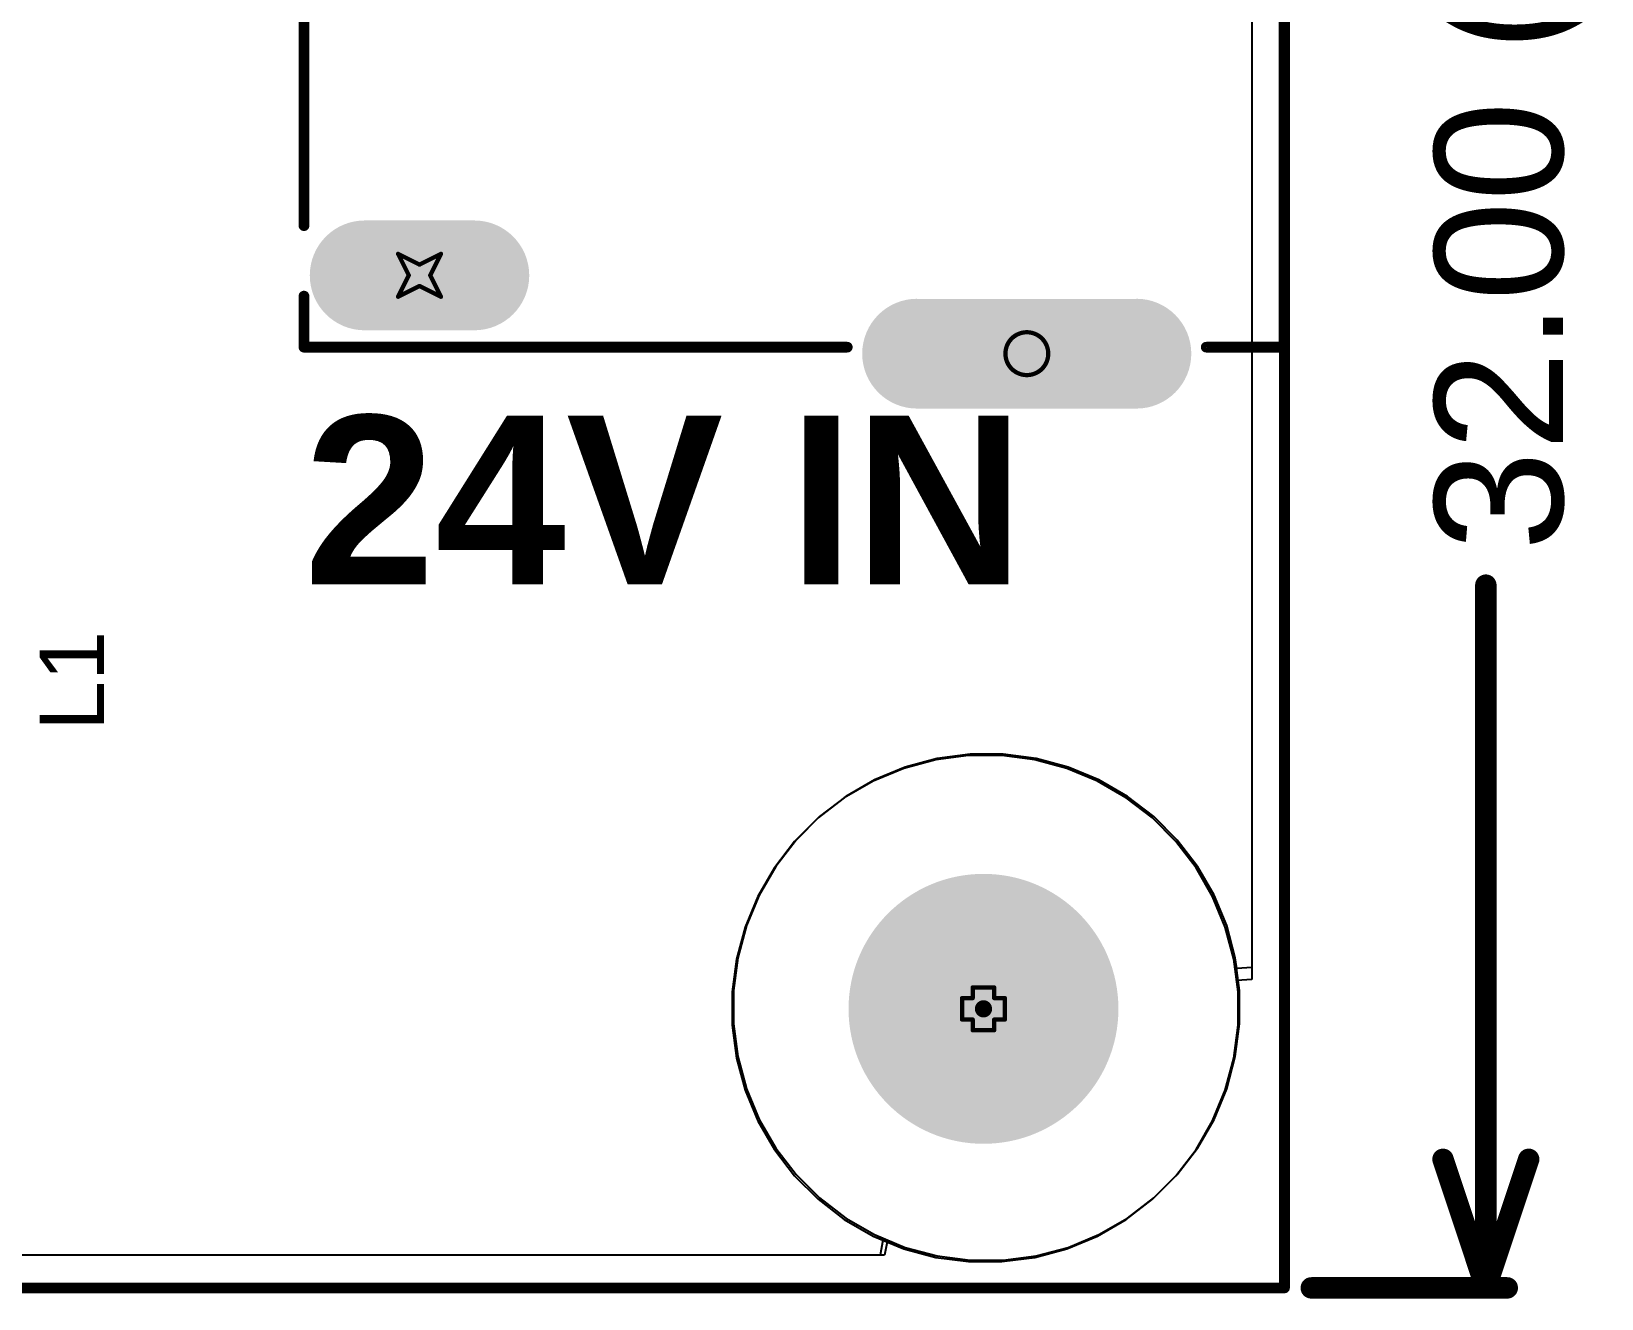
# Model space of a CAD drawing. Header units: inches. Extents: x -1 to 351, y 0 to 83.
# Drawn here: x 82.15 to 100.76, y -0.13 to 14.9 of the extents above; entities that cross this region are included whole.
import ezdxf

# ---------------------------------------------------------------- set-up
doc = ezdxf.new("R2010")
doc.units = ezdxf.units.IN
for name, color, linetype in [('Board Outline', 216, 'Continuous'), ('Bottom Layer', 5, 'Continuous'), ('Bottom Solder', 6, 'Continuous'), ('Dimensions', 6, 'Continuous'), ('Drill Drawing', 1, 'Continuous'), ('Multi-Layer', 9, 'Continuous'), ('Pad Holes', 156, 'Continuous'), ('Top Layer', 1, 'Continuous'), ('Top Overlay', 2, 'Continuous'), ('Top Solder', 216, 'Continuous')]:
    doc.layers.add(name, color=color, linetype=linetype)
doc.styles.add('Arial', font='', dxfattribs={"height": 0.2})
doc.styles.add('Arial_Bold', font='', dxfattribs={"height": 0.2})
doc.styles.get('Arial').set_extended_font_data('Arial')
doc.styles.get('Arial_Bold').set_extended_font_data('Arial', bold=True)

# ---------------------------------------------------------------- blocks, each defined once
blk = doc.blocks.new('DC_044K_D025_12')
at = {"layer": 'Bottom Layer'}
h = blk.add_hatch(color=5, dxfattribs=at)
edge = h.paths.add_edge_path()
edge.add_arc((-3.925, 4.925), 0.6, 270, 450)
edge.add_line((-3.925, 5.525), (-6.525, 5.525))
edge.add_arc((-6.525, 4.925), 0.6, 90, 270)
edge.add_line((-6.525, 4.325), (-3.925, 4.325))
h = blk.add_hatch(color=5, dxfattribs=at)
edge = h.paths.add_edge_path()
edge.add_arc((2.625, 3.997), 0.6, 270, 450)
edge.add_line((2.625, 4.597), (1.325, 4.597))
edge.add_arc((1.325, 3.997), 0.6, 90, 270)
edge.add_line((1.325, 3.397), (2.625, 3.397))
h = blk.add_hatch(color=5, dxfattribs=at)
edge = h.paths.add_edge_path()
edge.add_arc((5.225, -1.205), 1, 0, 360)
h = blk.add_hatch(color=5, dxfattribs=at)
edge = h.paths.add_edge_path()
edge.add_arc((2.625, -1.206), 0.6, 270, 450)
edge.add_line((2.625, -0.606), (1.325, -0.606))
edge.add_arc((1.325, -1.206), 0.6, 90, 270)
edge.add_line((1.325, -1.806), (2.625, -1.806))
h = blk.add_hatch(color=5, dxfattribs=at)
edge = h.paths.add_edge_path()
edge.add_arc((-3.925, -4.925), 0.6, 270, 450)
edge.add_line((-3.925, -4.325), (-6.525, -4.325))
edge.add_arc((-6.525, -4.925), 0.6, 90, 270)
edge.add_line((-6.525, -5.525), (-3.925, -5.525))
at = {"layer": 'Bottom Solder'}
h = blk.add_hatch(color=6, dxfattribs=at)
edge = h.paths.add_edge_path()
edge.add_arc((-3.925, 4.925), 0.651, 270, 450)
edge.add_line((-3.925, 5.576), (-6.525, 5.576))
edge.add_arc((-6.525, 4.925), 0.651, 90, 270)
edge.add_line((-6.525, 4.275), (-3.925, 4.275))
h = blk.add_hatch(color=6, dxfattribs=at)
edge = h.paths.add_edge_path()
edge.add_arc((2.625, 3.997), 0.651, 270, 450)
edge.add_line((2.625, 4.648), (1.325, 4.648))
edge.add_arc((1.325, 3.997), 0.651, 90, 270)
edge.add_line((1.325, 3.346), (2.625, 3.346))
h = blk.add_hatch(color=6, dxfattribs=at)
edge = h.paths.add_edge_path()
edge.add_arc((5.225, -1.205), 1.051, 0, 360)
h = blk.add_hatch(color=6, dxfattribs=at)
edge = h.paths.add_edge_path()
edge.add_arc((2.625, -1.206), 0.651, 270, 450)
edge.add_line((2.625, -0.555), (1.325, -0.555))
edge.add_arc((1.325, -1.206), 0.651, 90, 270)
edge.add_line((1.325, -1.857), (2.625, -1.857))
h = blk.add_hatch(color=6, dxfattribs=at)
edge = h.paths.add_edge_path()
edge.add_arc((-4.275, -1.205), 0.0508, 0, 360)
h = blk.add_hatch(color=6, dxfattribs=at)
edge = h.paths.add_edge_path()
edge.add_arc((-3.925, -4.925), 0.651, 270, 450)
edge.add_line((-3.925, -4.274), (-6.525, -4.274))
edge.add_arc((-6.525, -4.925), 0.651, 90, 270)
edge.add_line((-6.525, -5.576), (-3.925, -5.576))
at = {"layer": 'Multi-Layer'}
h = blk.add_hatch(color=9, dxfattribs=at)
edge = h.paths.add_edge_path()
edge.add_arc((-3.925, 4.925), 0.6, 270, 450)
edge.add_line((-3.925, 5.525), (-6.525, 5.525))
edge.add_arc((-6.525, 4.925), 0.6, 90, 270)
edge.add_line((-6.525, 4.325), (-3.925, 4.325))
h = blk.add_hatch(color=9, dxfattribs=at)
edge = h.paths.add_edge_path()
edge.add_arc((2.625, 3.997), 0.6, 270, 450)
edge.add_line((2.625, 4.597), (1.325, 4.597))
edge.add_arc((1.325, 3.997), 0.6, 90, 270)
edge.add_line((1.325, 3.397), (2.625, 3.397))
h = blk.add_hatch(color=9, dxfattribs=at)
edge = h.paths.add_edge_path()
edge.add_arc((5.225, -1.205), 1, 0, 360)
h = blk.add_hatch(color=9, dxfattribs=at)
edge = h.paths.add_edge_path()
edge.add_arc((2.625, -1.206), 0.6, 270, 450)
edge.add_line((2.625, -0.606), (1.325, -0.606))
edge.add_arc((1.325, -1.206), 0.6, 90, 270)
edge.add_line((1.325, -1.806), (2.625, -1.806))
h = blk.add_hatch(color=9, dxfattribs=at)
edge = h.paths.add_edge_path()
edge.add_arc((-3.925, -4.925), 0.6, 270, 450)
edge.add_line((-3.925, -4.325), (-6.525, -4.325))
edge.add_arc((-6.525, -4.925), 0.6, 90, 270)
edge.add_line((-6.525, -5.525), (-3.925, -5.525))
at = {"layer": 'Pad Holes'}
h = blk.add_hatch(color=7, dxfattribs=at)
edge = h.paths.add_edge_path()
edge.add_arc((-4.025, 4.925), 0.3, 270, 450)
edge.add_line((-4.025, 5.225), (-6.425, 5.225))
edge.add_arc((-6.425, 4.925), 0.3, 90, 270)
edge.add_line((-6.425, 4.625), (-4.025, 4.625))
h = blk.add_hatch(color=7, dxfattribs=at)
edge = h.paths.add_edge_path()
edge.add_arc((2.675, 3.996), 0.3, 270, 450)
edge.add_line((2.675, 4.296), (1.275, 4.296))
edge.add_arc((1.275, 3.996), 0.3, 90, 270)
edge.add_line((1.275, 3.696), (2.675, 3.696))
h = blk.add_hatch(color=7, dxfattribs=at)
edge = h.paths.add_edge_path()
edge.add_arc((-4.275, -1.205), 1.25, 0, 360)
h = blk.add_hatch(color=7, dxfattribs=at)
edge = h.paths.add_edge_path()
edge.add_arc((5.225, -1.205), 0.65, 0, 360)
h = blk.add_hatch(color=7, dxfattribs=at)
edge = h.paths.add_edge_path()
edge.add_arc((2.675, -1.206), 0.3, 270, 450)
edge.add_line((2.675, -0.906), (1.275, -0.906))
edge.add_arc((1.275, -1.206), 0.3, 90, 270)
edge.add_line((1.275, -1.506), (2.675, -1.506))
h = blk.add_hatch(color=7, dxfattribs=at)
edge = h.paths.add_edge_path()
edge.add_arc((-4.025, -4.925), 0.3, 270, 450)
edge.add_line((-4.025, -4.625), (-6.425, -4.625))
edge.add_arc((-6.425, -4.925), 0.3, 90, 270)
edge.add_line((-6.425, -5.225), (-4.025, -5.225))
at = {"layer": 'Top Layer'}
h = blk.add_hatch(color=1, dxfattribs=at)
edge = h.paths.add_edge_path()
edge.add_arc((-3.925, 4.925), 0.6, 270, 450)
edge.add_line((-3.925, 5.525), (-6.525, 5.525))
edge.add_arc((-6.525, 4.925), 0.6, 90, 270)
edge.add_line((-6.525, 4.325), (-3.925, 4.325))
h = blk.add_hatch(color=1, dxfattribs=at)
edge = h.paths.add_edge_path()
edge.add_arc((2.625, 3.997), 0.6, 270, 450)
edge.add_line((2.625, 4.597), (1.325, 4.597))
edge.add_arc((1.325, 3.997), 0.6, 90, 270)
edge.add_line((1.325, 3.397), (2.625, 3.397))
h = blk.add_hatch(color=1, dxfattribs=at)
edge = h.paths.add_edge_path()
edge.add_arc((5.225, -1.205), 1, 0, 360)
h = blk.add_hatch(color=1, dxfattribs=at)
edge = h.paths.add_edge_path()
edge.add_arc((2.625, -1.206), 0.6, 270, 450)
edge.add_line((2.625, -0.606), (1.325, -0.606))
edge.add_arc((1.325, -1.206), 0.6, 90, 270)
edge.add_line((1.325, -1.806), (2.625, -1.806))
h = blk.add_hatch(color=1, dxfattribs=at)
edge = h.paths.add_edge_path()
edge.add_arc((-3.925, -4.925), 0.6, 270, 450)
edge.add_line((-3.925, -4.325), (-6.525, -4.325))
edge.add_arc((-6.525, -4.925), 0.6, 90, 270)
edge.add_line((-6.525, -5.525), (-3.925, -5.525))
at = {"layer": 'Top Solder'}
h = blk.add_hatch(color=216, dxfattribs=at)
edge = h.paths.add_edge_path()
edge.add_arc((-3.925, 4.925), 0.651, 270, 450)
edge.add_line((-3.925, 5.576), (-6.525, 5.576))
edge.add_arc((-6.525, 4.925), 0.651, 90, 270)
edge.add_line((-6.525, 4.275), (-3.925, 4.275))
h = blk.add_hatch(color=216, dxfattribs=at)
edge = h.paths.add_edge_path()
edge.add_arc((2.625, 3.997), 0.651, 270, 450)
edge.add_line((2.625, 4.648), (1.325, 4.648))
edge.add_arc((1.325, 3.997), 0.651, 90, 270)
edge.add_line((1.325, 3.346), (2.625, 3.346))
h = blk.add_hatch(color=216, dxfattribs=at)
edge = h.paths.add_edge_path()
edge.add_arc((5.225, -1.205), 1.051, 0, 360)
h = blk.add_hatch(color=216, dxfattribs=at)
edge = h.paths.add_edge_path()
edge.add_arc((2.625, -1.206), 0.651, 270, 450)
edge.add_line((2.625, -0.555), (1.325, -0.555))
edge.add_arc((1.325, -1.206), 0.651, 90, 270)
edge.add_line((1.325, -1.857), (2.625, -1.857))
h = blk.add_hatch(color=216, dxfattribs=at)
edge = h.paths.add_edge_path()
edge.add_arc((-4.275, -1.205), 0.0508, 0, 360)
h = blk.add_hatch(color=216, dxfattribs=at)
edge = h.paths.add_edge_path()
edge.add_arc((-3.925, -4.925), 0.651, 270, 450)
edge.add_line((-3.925, -4.274), (-6.525, -4.274))
edge.add_arc((-6.525, -4.925), 0.651, 90, 270)
edge.add_line((-6.525, -5.576), (-3.925, -5.576))
at = {"layer": 'Top Overlay'}
for points in [[(-7.353, 4.848, 0.127, 0.127, 0), (-8.275, 4.848, 0.127, 0.127, 0)], [(-8.275, 4.848, 0.127, 0.127, 0), (-8.275, 2.06, 0.127, 0.127, 0)], [(3.345, 4.848, 0.127, 0.127, 0), (-3.097, 4.848, 0.127, 0.127, 0)], [(3.345, 4.848, 0.127, 0.127, 0), (3.345, 4.243, 0.127, 0.127, 0)], [(3.345, 3.407, 0.127, 0.127, 0), (3.345, -0.957, 0.127, 0.127, 0)], [(-8.275, 2.06, 0.127, 0.127, 0), (-8.275, -1.115, 0.127, 0.127, 0)], [(-8.275, -1.115, 0.127, 0.127, 0), (-8.275, -4.931, 0.127, 0.127, 0)], [(3.345, -1.793, 0.127, 0.127, 0), (3.345, -4.931, 0.127, 0.127, 0)], [(-7.356, -4.931, 0.127, 0.127, 0), (-8.275, -4.931, 0.127, 0.127, 0)], [(3.345, -4.931, 0.127, 0.127, 0), (-3.094, -4.931, 0.127, 0.127, 0)]]:
    blk.add_lwpolyline(points, format="xyseb", dxfattribs=at)
for points in [[(-8.307, 4.848, 0.0635, 0.0635, 1), (-8.243, 4.848, 0.0635, 0.0635, 1)], [(-8.307, 4.848, 0.0635, 0.0635, 1), (-8.243, 4.848, 0.0635, 0.0635, 1)], [(-7.384, 4.848, 0.0635, 0.0635, 1), (-7.321, 4.848, 0.0635, 0.0635, 1)], [(-3.129, 4.848, 0.0635, 0.0635, 1), (-3.066, 4.848, 0.0635, 0.0635, 1)], [(3.313, 4.848, 0.0635, 0.0635, 1), (3.377, 4.848, 0.0635, 0.0635, 1)], [(3.313, 4.848, 0.0635, 0.0635, 1), (3.377, 4.848, 0.0635, 0.0635, 1)], [(3.313, 4.243, 0.0635, 0.0635, 1), (3.377, 4.243, 0.0635, 0.0635, 1)], [(3.313, 3.407, 0.0635, 0.0635, 1), (3.377, 3.407, 0.0635, 0.0635, 1)], [(-8.307, 2.06, 0.0635, 0.0635, 1), (-8.243, 2.06, 0.0635, 0.0635, 1)], [(-8.307, 2.06, 0.0635, 0.0635, 1), (-8.243, 2.06, 0.0635, 0.0635, 1)], [(3.313, -0.957, 0.0635, 0.0635, 1), (3.377, -0.957, 0.0635, 0.0635, 1)], [(-8.307, -1.115, 0.0635, 0.0635, 1), (-8.243, -1.115, 0.0635, 0.0635, 1)], [(-8.307, -1.115, 0.0635, 0.0635, 1), (-8.243, -1.115, 0.0635, 0.0635, 1)], [(3.313, -1.793, 0.0635, 0.0635, 1), (3.377, -1.793, 0.0635, 0.0635, 1)], [(-8.307, -4.931, 0.0635, 0.0635, 1), (-8.243, -4.931, 0.0635, 0.0635, 1)], [(-8.307, -4.931, 0.0635, 0.0635, 1), (-8.243, -4.931, 0.0635, 0.0635, 1)], [(-7.388, -4.931, 0.0635, 0.0635, 1), (-7.324, -4.931, 0.0635, 0.0635, 1)], [(-3.126, -4.931, 0.0635, 0.0635, 1), (-3.062, -4.931, 0.0635, 0.0635, 1)], [(3.313, -4.931, 0.0635, 0.0635, 1), (3.377, -4.931, 0.0635, 0.0635, 1)], [(3.313, -4.931, 0.0635, 0.0635, 1), (3.377, -4.931, 0.0635, 0.0635, 1)]]:
    blk.add_lwpolyline(points, format="xyseb", close=True, dxfattribs=at)

msp = doc.modelspace()

# ---------------------------------------------------------------- hatches: boundary and pattern name
at = {"layer": 'Bottom Solder'}
h = msp.add_hatch(color=6, dxfattribs=at)
edge = h.paths.add_edge_path()
edge.add_arc((93.434, 3.308), 0.102, 0, 360)
at = {"layer": 'Pad Holes'}
h = msp.add_hatch(color=7, dxfattribs=at)
edge = h.paths.add_edge_path()
edge.add_arc((93.434, 3.308), 1.6, 0, 360)
at = {"layer": 'Top Solder'}
h = msp.add_hatch(color=216, dxfattribs=at)
edge = h.paths.add_edge_path()
edge.add_arc((93.434, 3.308), 0.102, 0, 360)

# ---------------------------------------------------------------- linework, layer by layer
at = {"layer": 'Board Outline'}
for points in [[(97.003, 0, 0.127, 0.127, 0), (97.003, 32, 0.127, 0.127, 0)], [(0, 0, 0.127, 0.127, 0), (97.003, 0, 0.127, 0.127, 0)]]:
    msp.add_lwpolyline(points, format="xyseb", dxfattribs=at)
msp.add_lwpolyline([(96.971, 0, 0.0635, 0.0635, 1), (97.035, 0, 0.0635, 0.0635, 1)], format="xyseb", close=True, dxfattribs=at)
msp.add_lwpolyline([(96.971, 0, 0.0635, 0.0635, 1), (97.035, 0, 0.0635, 0.0635, 1)], format="xyseb", close=True, dxfattribs=at)
at = {"layer": 'Bottom Layer'}
for p, q in [((96.614, 31.612), (96.614, 3.798)), ((92.505, 6.174), (92.142, 6.024)), ((92.505, 6.174), (92.142, 6.024)), ((92.885, 6.276), (92.505, 6.174)), ((92.885, 6.276), (92.505, 6.174)), ((93.275, 6.327), (92.885, 6.276)), ((93.275, 6.327), (92.885, 6.276)), ((93.471, 6.327), (93.275, 6.327)), ((93.668, 6.327), (93.275, 6.327)), ((93.668, 6.327), (93.471, 6.327)), ((94.058, 6.276), (93.668, 6.327)), ((94.058, 6.276), (93.668, 6.327)), ((94.438, 6.174), (94.058, 6.276)), ((94.438, 6.174), (94.058, 6.276)), ((94.801, 6.024), (94.438, 6.174)), ((94.801, 6.024), (94.438, 6.174)), ((92.142, 6.024), (91.801, 5.827)), ((92.142, 6.024), (91.801, 5.827)), ((95.142, 5.827), (94.801, 6.024)), ((95.142, 5.827), (94.801, 6.024)), ((91.801, 5.827), (91.489, 5.588)), ((91.801, 5.827), (91.489, 5.588)), ((95.454, 5.588), (95.142, 5.827)), ((95.454, 5.588), (95.142, 5.827)), ((91.489, 5.588), (91.211, 5.309)), ((91.489, 5.588), (91.211, 5.309)), ((95.732, 5.309), (95.454, 5.588)), ((95.732, 5.309), (95.454, 5.588)), ((91.211, 5.309), (90.972, 4.997)), ((91.211, 5.309), (90.972, 4.997)), ((95.971, 4.997), (95.732, 5.309)), ((95.971, 4.997), (95.732, 5.309)), ((90.972, 4.997), (90.775, 4.657)), ((90.972, 4.997), (90.775, 4.657)), ((96.168, 4.657), (95.971, 4.997)), ((96.168, 4.657), (95.971, 4.997)), ((90.775, 4.657), (90.624, 4.294)), ((90.775, 4.657), (90.624, 4.294)), ((96.318, 4.294), (96.168, 4.657)), ((96.318, 4.294), (96.168, 4.657)), ((90.624, 4.294), (90.523, 3.914)), ((90.624, 4.294), (90.523, 3.914)), ((96.42, 3.914), (96.318, 4.294)), ((96.42, 3.914), (96.318, 4.294)), ((90.523, 3.914), (90.471, 3.524)), ((90.523, 3.914), (90.471, 3.524)), ((96.471, 3.524), (96.42, 3.914)), ((96.437, 3.787), (96.42, 3.914)), ((96.614, 3.798), (96.437, 3.787)), ((90.471, 3.524), (90.471, 3.327)), ((90.471, 3.524), (90.471, 3.131)), ((96.471, 3.327), (96.471, 3.524)), ((90.471, 3.327), (90.471, 3.131)), ((96.471, 3.327), (96.471, 3.327)), ((96.471, 3.131), (96.471, 3.327)), ((90.471, 3.131), (90.523, 2.741)), ((90.471, 3.131), (90.523, 2.741)), ((96.42, 2.741), (96.471, 3.131)), ((90.523, 2.741), (90.624, 2.361)), ((90.523, 2.741), (90.624, 2.361)), ((96.318, 2.361), (96.42, 2.741)), ((90.624, 2.361), (90.775, 1.997)), ((90.624, 2.361), (90.775, 1.997)), ((96.168, 1.997), (96.318, 2.361)), ((90.775, 1.997), (90.972, 1.657)), ((90.775, 1.997), (90.972, 1.657)), ((95.971, 1.657), (96.168, 1.997)), ((90.972, 1.657), (91.211, 1.345)), ((90.972, 1.657), (91.211, 1.345)), ((95.732, 1.345), (95.971, 1.657)), ((91.211, 1.345), (91.489, 1.067)), ((91.211, 1.345), (91.489, 1.067)), ((95.454, 1.067), (95.732, 1.345)), ((91.489, 1.067), (91.801, 0.827)), ((91.489, 1.067), (91.801, 0.827)), ((95.142, 0.827), (95.454, 1.067)), ((91.801, 0.827), (92.142, 0.631)), ((91.801, 0.827), (92.142, 0.631)), ((94.801, 0.631), (95.142, 0.827)), ((92.142, 0.631), (92.505, 0.48)), ((92.142, 0.631), (92.297, 0.566)), ((92.297, 0.566), (92.262, 0.388)), ((94.438, 0.48), (94.801, 0.631)), ((92.262, 0.388), (0.388, 0.388)), ((92.505, 0.48), (92.885, 0.379)), ((92.885, 0.379), (93.275, 0.327)), ((93.668, 0.327), (94.058, 0.379)), ((94.058, 0.379), (94.438, 0.48)), ((93.275, 0.327), (93.471, 0.327)), ((93.471, 0.327), (93.668, 0.327))]:
    msp.add_line(p, q, dxfattribs=at)
at = {"layer": 'Dimensions'}
for points in [[(99.39, 0, 0.254, 0.254, 0), (99.39, 8.331, 0.254, 0.254, 0)], [(98.882, 1.524, 0.254, 0.254, 0), (99.39, 0, 0.254, 0.254, 0)], [(99.39, 0, 0.254, 0.254, 0), (99.898, 1.524, 0.254, 0.254, 0)], [(97.32, 0, 0.254, 0.254, 0), (99.644, 0, 0.254, 0.254, 0)]]:
    msp.add_lwpolyline(points, format="xyseb", dxfattribs=at)
for points in [[(99.327, 8.331, 0.127, 0.127, 1), (99.454, 8.331, 0.127, 0.127, 1)], [(98.819, 1.524, 0.127, 0.127, 1), (98.946, 1.524, 0.127, 0.127, 1)], [(99.835, 1.524, 0.127, 0.127, 1), (99.962, 1.524, 0.127, 0.127, 1)], [(97.257, 0, 0.127, 0.127, 1), (97.384, 0, 0.127, 0.127, 1)], [(99.327, 0, 0.127, 0.127, 1), (99.454, 0, 0.127, 0.127, 1)], [(99.327, 0, 0.127, 0.127, 1), (99.454, 0, 0.127, 0.127, 1)], [(99.327, 0, 0.127, 0.127, 1), (99.454, 0, 0.127, 0.127, 1)], [(99.581, 0, 0.127, 0.127, 1), (99.708, 0, 0.127, 0.127, 1)]]:
    msp.add_lwpolyline(points, format="xyseb", close=True, dxfattribs=at)
at = {"layer": 'Drill Drawing'}
for points in [[(86.493, 12.258, 0.0508, 0.0508, 0), (86.747, 12.131, 0.0508, 0.0508, 0)], [(86.493, 12.258, 0.0508, 0.0508, 0), (86.62, 12.004, 0.0508, 0.0508, 0)], [(86.747, 12.131, 0.0508, 0.0508, 0), (87.001, 12.258, 0.0508, 0.0508, 0)], [(86.874, 12.004, 0.0508, 0.0508, 0), (87.001, 12.258, 0.0508, 0.0508, 0)], [(86.493, 11.75, 0.0508, 0.0508, 0), (86.62, 12.004, 0.0508, 0.0508, 0)], [(86.874, 12.004, 0.0508, 0.0508, 0), (87.001, 11.75, 0.0508, 0.0508, 0)], [(86.493, 11.75, 0.0508, 0.0508, 0), (86.747, 11.877, 0.0508, 0.0508, 0)], [(86.747, 11.877, 0.0508, 0.0508, 0), (87.001, 11.75, 0.0508, 0.0508, 0)], [(93.307, 3.435, 0.0508, 0.0508, 0), (93.307, 3.562, 0.0508, 0.0508, 0)], [(93.307, 3.562, 0.0508, 0.0508, 0), (93.561, 3.562, 0.0508, 0.0508, 0)], [(93.561, 3.435, 0.0508, 0.0508, 0), (93.561, 3.562, 0.0508, 0.0508, 0)], [(93.18, 3.181, 0.0508, 0.0508, 0), (93.18, 3.435, 0.0508, 0.0508, 0)], [(93.18, 3.435, 0.0508, 0.0508, 0), (93.307, 3.435, 0.0508, 0.0508, 0)], [(93.561, 3.435, 0.0508, 0.0508, 0), (93.688, 3.435, 0.0508, 0.0508, 0)], [(93.688, 3.181, 0.0508, 0.0508, 0), (93.688, 3.435, 0.0508, 0.0508, 0)], [(93.18, 3.181, 0.0508, 0.0508, 0), (93.307, 3.181, 0.0508, 0.0508, 0)], [(93.307, 3.054, 0.0508, 0.0508, 0), (93.307, 3.181, 0.0508, 0.0508, 0)], [(93.561, 3.181, 0.0508, 0.0508, 0), (93.688, 3.181, 0.0508, 0.0508, 0)], [(93.561, 3.054, 0.0508, 0.0508, 0), (93.561, 3.181, 0.0508, 0.0508, 0)], [(93.307, 3.054, 0.0508, 0.0508, 0), (93.561, 3.054, 0.0508, 0.0508, 0)]]:
    msp.add_lwpolyline(points, format="xyseb", dxfattribs=at)
for points in [[(86.48, 12.258, 0.0254, 0.0254, 1), (86.506, 12.258, 0.0254, 0.0254, 1)], [(86.48, 12.258, 0.0254, 0.0254, 1), (86.506, 12.258, 0.0254, 0.0254, 1)], [(86.734, 12.131, 0.0254, 0.0254, 1), (86.76, 12.131, 0.0254, 0.0254, 1)], [(86.734, 12.131, 0.0254, 0.0254, 1), (86.76, 12.131, 0.0254, 0.0254, 1)], [(86.988, 12.258, 0.0254, 0.0254, 1), (87.014, 12.258, 0.0254, 0.0254, 1)], [(86.988, 12.258, 0.0254, 0.0254, 1), (87.014, 12.258, 0.0254, 0.0254, 1)], [(86.607, 12.004, 0.0254, 0.0254, 1), (86.633, 12.004, 0.0254, 0.0254, 1)], [(86.607, 12.004, 0.0254, 0.0254, 1), (86.633, 12.004, 0.0254, 0.0254, 1)], [(86.861, 12.004, 0.0254, 0.0254, 1), (86.887, 12.004, 0.0254, 0.0254, 1)], [(86.861, 12.004, 0.0254, 0.0254, 1), (86.887, 12.004, 0.0254, 0.0254, 1)], [(86.48, 11.75, 0.0254, 0.0254, 1), (86.506, 11.75, 0.0254, 0.0254, 1)], [(86.48, 11.75, 0.0254, 0.0254, 1), (86.506, 11.75, 0.0254, 0.0254, 1)], [(86.734, 11.877, 0.0254, 0.0254, 1), (86.76, 11.877, 0.0254, 0.0254, 1)], [(86.734, 11.877, 0.0254, 0.0254, 1), (86.76, 11.877, 0.0254, 0.0254, 1)], [(86.988, 11.75, 0.0254, 0.0254, 1), (87.014, 11.75, 0.0254, 0.0254, 1)], [(86.988, 11.75, 0.0254, 0.0254, 1), (87.014, 11.75, 0.0254, 0.0254, 1)], [(94.202, 11.075, 0.0508, 0.0508, 1), (93.694, 11.075, 0.0508, 0.0508, 1)], [(93.681, 11.075, 0.0254, 0.0254, 1), (93.706, 11.075, 0.0254, 0.0254, 1)], [(94.189, 11.075, 0.0254, 0.0254, 1), (94.214, 11.075, 0.0254, 0.0254, 1)], [(93.294, 3.562, 0.0254, 0.0254, 1), (93.319, 3.562, 0.0254, 0.0254, 1)], [(93.294, 3.562, 0.0254, 0.0254, 1), (93.319, 3.562, 0.0254, 0.0254, 1)], [(93.548, 3.562, 0.0254, 0.0254, 1), (93.573, 3.562, 0.0254, 0.0254, 1)], [(93.548, 3.562, 0.0254, 0.0254, 1), (93.573, 3.562, 0.0254, 0.0254, 1)], [(93.167, 3.435, 0.0254, 0.0254, 1), (93.192, 3.435, 0.0254, 0.0254, 1)], [(93.167, 3.435, 0.0254, 0.0254, 1), (93.192, 3.435, 0.0254, 0.0254, 1)], [(93.294, 3.435, 0.0254, 0.0254, 1), (93.319, 3.435, 0.0254, 0.0254, 1)], [(93.294, 3.435, 0.0254, 0.0254, 1), (93.319, 3.435, 0.0254, 0.0254, 1)], [(93.548, 3.435, 0.0254, 0.0254, 1), (93.573, 3.435, 0.0254, 0.0254, 1)], [(93.548, 3.435, 0.0254, 0.0254, 1), (93.573, 3.435, 0.0254, 0.0254, 1)], [(93.675, 3.435, 0.0254, 0.0254, 1), (93.7, 3.435, 0.0254, 0.0254, 1)], [(93.675, 3.435, 0.0254, 0.0254, 1), (93.7, 3.435, 0.0254, 0.0254, 1)], [(93.167, 3.181, 0.0254, 0.0254, 1), (93.192, 3.181, 0.0254, 0.0254, 1)], [(93.167, 3.181, 0.0254, 0.0254, 1), (93.192, 3.181, 0.0254, 0.0254, 1)], [(93.294, 3.181, 0.0254, 0.0254, 1), (93.319, 3.181, 0.0254, 0.0254, 1)], [(93.294, 3.181, 0.0254, 0.0254, 1), (93.319, 3.181, 0.0254, 0.0254, 1)], [(93.548, 3.181, 0.0254, 0.0254, 1), (93.573, 3.181, 0.0254, 0.0254, 1)], [(93.548, 3.181, 0.0254, 0.0254, 1), (93.573, 3.181, 0.0254, 0.0254, 1)], [(93.675, 3.181, 0.0254, 0.0254, 1), (93.7, 3.181, 0.0254, 0.0254, 1)], [(93.675, 3.181, 0.0254, 0.0254, 1), (93.7, 3.181, 0.0254, 0.0254, 1)], [(93.294, 3.054, 0.0254, 0.0254, 1), (93.319, 3.054, 0.0254, 0.0254, 1)], [(93.294, 3.054, 0.0254, 0.0254, 1), (93.319, 3.054, 0.0254, 0.0254, 1)], [(93.548, 3.054, 0.0254, 0.0254, 1), (93.573, 3.054, 0.0254, 0.0254, 1)], [(93.548, 3.054, 0.0254, 0.0254, 1), (93.573, 3.054, 0.0254, 0.0254, 1)]]:
    msp.add_lwpolyline(points, format="xyseb", close=True, dxfattribs=at)
at = {"layer": 'Top Layer'}
for p, q in [((96.614, 31.612), (96.614, 3.655)), ((92.488, 6.158), (92.125, 6.008)), ((92.488, 6.158), (92.125, 6.008)), ((92.868, 6.26), (92.488, 6.158)), ((92.868, 6.26), (92.488, 6.158)), ((93.258, 6.311), (92.868, 6.26)), ((93.258, 6.311), (92.868, 6.26)), ((93.455, 6.311), (93.258, 6.311)), ((93.651, 6.311), (93.258, 6.311)), ((93.651, 6.311), (93.455, 6.311)), ((94.041, 6.26), (93.651, 6.311)), ((94.041, 6.26), (93.651, 6.311)), ((94.421, 6.158), (94.041, 6.26)), ((94.421, 6.158), (94.041, 6.26)), ((94.784, 6.008), (94.421, 6.158)), ((94.784, 6.008), (94.421, 6.158)), ((92.125, 6.008), (91.784, 5.811)), ((92.125, 6.008), (91.784, 5.811)), ((95.125, 5.811), (94.784, 6.008)), ((95.125, 5.811), (94.784, 6.008)), ((91.784, 5.811), (91.472, 5.572)), ((91.784, 5.811), (91.472, 5.572)), ((95.437, 5.572), (95.125, 5.811)), ((95.437, 5.572), (95.125, 5.811)), ((91.472, 5.572), (91.194, 5.293)), ((91.472, 5.572), (91.194, 5.293)), ((95.715, 5.293), (95.437, 5.572)), ((95.715, 5.293), (95.437, 5.572)), ((91.194, 5.293), (90.955, 4.981)), ((91.194, 5.293), (90.955, 4.981)), ((95.954, 4.981), (95.715, 5.293)), ((95.954, 4.981), (95.715, 5.293)), ((90.955, 4.981), (90.758, 4.641)), ((90.955, 4.981), (90.758, 4.641)), ((96.151, 4.641), (95.954, 4.981)), ((96.151, 4.641), (95.954, 4.981)), ((90.758, 4.641), (90.608, 4.278)), ((90.758, 4.641), (90.608, 4.278)), ((96.301, 4.278), (96.151, 4.641)), ((96.301, 4.278), (96.151, 4.641)), ((90.608, 4.278), (90.506, 3.898)), ((90.608, 4.278), (90.506, 3.898)), ((96.403, 3.898), (96.301, 4.278)), ((96.403, 3.898), (96.301, 4.278)), ((90.506, 3.898), (90.455, 3.508)), ((90.506, 3.898), (90.455, 3.508)), ((96.455, 3.508), (96.403, 3.898)), ((96.437, 3.644), (96.403, 3.898)), ((96.614, 3.655), (96.437, 3.644)), ((90.455, 3.508), (90.455, 3.311)), ((90.455, 3.508), (90.455, 3.115)), ((96.455, 3.311), (96.455, 3.508)), ((90.455, 3.311), (90.455, 3.115)), ((96.455, 3.311), (96.455, 3.311)), ((96.455, 3.115), (96.455, 3.311)), ((90.455, 3.115), (90.506, 2.725)), ((90.455, 3.115), (90.506, 2.725)), ((96.403, 2.725), (96.455, 3.115)), ((90.506, 2.725), (90.608, 2.345)), ((90.506, 2.725), (90.608, 2.345)), ((96.301, 2.345), (96.403, 2.725)), ((90.608, 2.345), (90.758, 1.981)), ((90.608, 2.345), (90.758, 1.981)), ((96.151, 1.981), (96.301, 2.345)), ((90.758, 1.981), (90.955, 1.641)), ((90.758, 1.981), (90.955, 1.641)), ((95.954, 1.641), (96.151, 1.981)), ((90.955, 1.641), (91.194, 1.329)), ((90.955, 1.641), (91.194, 1.329)), ((95.715, 1.329), (95.954, 1.641)), ((91.194, 1.329), (91.472, 1.051)), ((91.194, 1.329), (91.472, 1.051)), ((95.437, 1.051), (95.715, 1.329)), ((91.472, 1.051), (91.784, 0.811)), ((91.472, 1.051), (91.784, 0.811)), ((95.125, 0.811), (95.437, 1.051)), ((91.784, 0.811), (92.125, 0.615)), ((91.784, 0.811), (92.125, 0.615)), ((94.784, 0.615), (95.125, 0.811)), ((92.125, 0.615), (92.488, 0.464)), ((92.125, 0.615), (92.242, 0.566)), ((92.242, 0.566), (92.207, 0.388)), ((94.421, 0.464), (94.784, 0.615)), ((92.207, 0.388), (0.388, 0.388)), ((92.488, 0.464), (92.868, 0.362)), ((94.041, 0.362), (94.421, 0.464)), ((92.868, 0.362), (93.258, 0.311)), ((93.258, 0.311), (93.455, 0.311)), ((93.455, 0.311), (93.651, 0.311)), ((93.651, 0.311), (94.041, 0.362))]:
    msp.add_line(p, q, dxfattribs=at)

# ---------------------------------------------------------------- block references
at = {"rotation": 180}
msp.add_blockref('DC_044K_D025_12', (88.722, 16), dxfattribs=at)

# ---------------------------------------------------------------- texts
at = {"layer": 'Dimensions', "style": 'Arial'}
msp.add_text('32.00 (mm)', height=1.524, rotation=90, dxfattribs=at).set_placement((100.304, 8.738))
at = {"layer": 'Top Overlay', "style": 'Arial_Bold'}
msp.add_text('24V IN', height=2, dxfattribs=at).set_placement((85.377, 8.341))
at = {"layer": 'Top Overlay', "style": 'Arial'}
msp.add_text('L1', height=0.762, rotation=90, dxfattribs=at).set_placement((83.007, 6.604))

doc.saveas('drawing.dxf')
